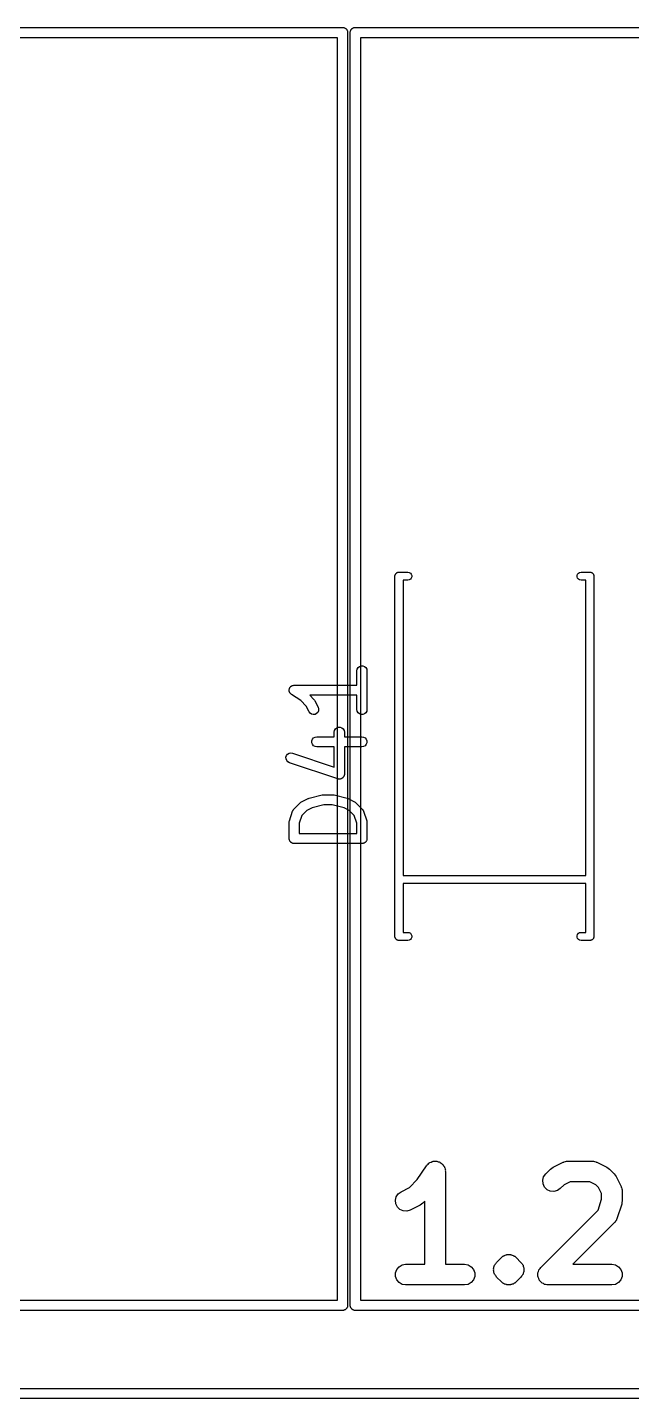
# Model space of a CAD drawing. Header units: millimetres. Extents: x 50 to 169, y 50 to 167.
# Drawn here: x 72.61 to 81.54, y 50 to 70.25 of the extents above; entities that cross this region are included whole.
import ezdxf

# ---------------------------------------------------------------- set-up
doc = ezdxf.new("R2010")
doc.units = ezdxf.units.MM
doc.layers.add('BLACK', color=7, linetype='Continuous')

# ---------------------------------------------------------------- blocks, each defined once
blk = doc.blocks.new('hhskb2-Dwgs.User')
at = {"layer": 'BLACK'}
for p, q in [((40.5945, -116.526), (64.1555, -116.526)), ((64.1555, -116.526), (64.1621, -116.527)), ((64.1621, -116.527), (64.1688, -116.527)), ((64.1688, -116.527), (64.175, -116.529)), ((64.175, -116.529), (64.1816, -116.53)), ((64.1816, -116.53), (64.1874, -116.534)), ((64.1874, -116.534), (64.1936, -116.536)), ((64.1936, -116.536), (64.1987, -116.54)), ((64.1987, -116.54), (64.2045, -116.544)), ((64.2045, -116.544), (64.2088, -116.549)), ((64.2088, -116.549), (64.2139, -116.553)), ((64.2139, -116.553), (64.2172, -116.559)), ((64.2172, -116.559), (64.2215, -116.564)), ((64.2215, -116.564), (64.2238, -116.57)), ((64.2238, -116.57), (64.2271, -116.576)), ((64.2271, -116.576), (64.2283, -116.583)), ((64.2283, -116.583), (64.2306, -116.589)), ((64.2306, -116.589), (64.2306, -116.595)), ((64.2306, -116.595), (64.2317, -116.602)), ((64.2317, -116.602), (64.2317, -135.398)), ((64.2683, -116.602), (64.2694, -116.595)), ((64.2683, -135.398), (64.2683, -116.602)), ((64.2694, -116.589), (64.2717, -116.583)), ((64.2694, -116.595), (64.2694, -116.589)), ((64.2717, -116.583), (64.2729, -116.576)), ((64.2729, -116.576), (64.2762, -116.57)), ((64.2762, -116.57), (64.2785, -116.564)), ((64.2785, -116.564), (64.2828, -116.559)), ((64.2828, -116.559), (64.2861, -116.553)), ((64.2861, -116.553), (64.2912, -116.549)), ((64.2912, -116.549), (64.2955, -116.544)), ((64.2955, -116.544), (64.3013, -116.54)), ((64.3013, -116.54), (64.3064, -116.536)), ((64.3064, -116.536), (64.3126, -116.534)), ((64.3126, -116.534), (64.3184, -116.53)), ((64.3184, -116.53), (64.325, -116.529)), ((64.325, -116.529), (64.3312, -116.527)), ((64.3312, -116.527), (64.3379, -116.527)), ((64.3379, -116.527), (64.3445, -116.526)), ((64.3445, -116.526), (87.9055, -116.526)), ((64.0793, -116.678), (40.6707, -116.678)), ((64.0793, -135.322), (64.0793, -116.678)), ((64.4207, -116.678), (64.4207, -135.322)), ((87.8293, -116.678), (64.4207, -116.678)), ((65.2602, -133.541), (65.397, -133.336)), ((65.397, -133.336), (65.4028, -133.33)), ((65.4028, -133.33), (65.407, -133.322)), ((65.407, -133.322), (65.421, -133.311)), ((65.421, -133.311), (65.4335, -133.298)), ((65.4335, -133.298), (65.4411, -133.294)), ((65.4411, -133.294), (65.4476, -133.288)), ((65.4476, -133.288), (65.4647, -133.282)), ((65.4647, -133.282), (65.481, -133.274)), ((65.481, -133.274), (65.4894, -133.273)), ((65.4894, -133.273), (65.4973, -133.27)), ((65.4973, -133.27), (65.5155, -133.27)), ((65.5155, -133.27), (65.5336, -133.268)), ((65.5336, -133.268), (65.5418, -133.27)), ((65.5418, -133.27), (65.5502, -133.27)), ((65.5502, -133.27), (65.5673, -133.277)), ((65.5673, -133.277), (65.585, -133.281)), ((65.585, -133.281), (65.592, -133.286)), ((65.592, -133.286), (65.6, -133.288)), ((65.6, -133.288), (65.6139, -133.3)), ((65.6139, -133.3), (65.629, -133.31)), ((65.629, -133.31), (65.634, -133.317)), ((65.634, -133.317), (65.6405, -133.322)), ((65.6405, -133.322), (65.6496, -133.338)), ((65.6496, -133.338), (65.6604, -133.353)), ((65.6604, -133.353), (65.6628, -133.361)), ((65.6628, -133.361), (65.667, -133.368)), ((65.667, -133.368), (65.6701, -133.386)), ((65.6701, -133.386), (65.6752, -133.404)), ((65.6752, -133.404), (65.6747, -133.412)), ((65.6747, -133.412), (65.6762, -133.42)), ((65.6762, -133.42), (65.6762, -134.792)), ((67.1577, -133.458), (67.2303, -133.385)), ((67.2303, -133.385), (67.2503, -133.371)), ((67.2503, -133.371), (67.2699, -133.357)), ((67.2699, -133.357), (67.415, -133.284)), ((67.415, -133.284), (67.4235, -133.282)), ((67.4235, -133.282), (67.4311, -133.277)), ((67.4311, -133.277), (67.4487, -133.274)), ((67.4487, -133.274), (67.4658, -133.269)), ((67.4658, -133.269), (67.4745, -133.27)), ((67.4745, -133.27), (67.4832, -133.268)), ((67.4832, -133.268), (67.8461, -133.268)), ((67.8461, -133.268), (67.8547, -133.27)), ((67.8547, -133.27), (67.8635, -133.269)), ((67.8635, -133.269), (67.8806, -133.274)), ((67.8806, -133.274), (67.8982, -133.277)), ((67.8982, -133.277), (67.9058, -133.282)), ((67.9058, -133.282), (67.9142, -133.284)), ((67.9142, -133.284), (68.0593, -133.357)), ((68.0593, -133.357), (68.079, -133.371)), ((68.079, -133.371), (68.099, -133.385)), ((68.099, -133.385), (68.1715, -133.458)), ((65.1432, -133.658), (65.2602, -133.541)), ((67.1137, -133.552), (67.1274, -133.501)), ((67.1183, -133.605), (67.1137, -133.552)), ((67.1406, -133.653), (67.1183, -133.605)), ((67.1274, -133.501), (67.1577, -133.458)), ((67.4283, -133.618), (67.3732, -133.673)), ((67.5192, -133.573), (67.4283, -133.618)), ((67.8101, -133.573), (67.5192, -133.573)), ((67.9009, -133.618), (67.8101, -133.573)), ((67.9385, -133.656), (67.9009, -133.618)), ((68.1715, -133.458), (68.1855, -133.478)), ((68.1855, -133.478), (68.2001, -133.497)), ((68.2001, -133.497), (68.2726, -133.643)), ((68.2726, -133.643), (68.2752, -133.651)), ((64.9362, -133.847), (64.9485, -133.795)), ((64.9485, -133.795), (64.9777, -133.751)), ((64.9777, -133.751), (65.0202, -133.72)), ((65.0202, -133.72), (65.1432, -133.658)), ((67.1781, -133.69), (67.1406, -133.653)), ((67.226, -133.713), (67.1781, -133.69)), ((67.2788, -133.717), (67.226, -133.713)), ((67.3299, -133.704), (67.2788, -133.717)), ((67.3732, -133.673), (67.3299, -133.704)), ((67.9306, -133.991), (67.9839, -133.831)), ((67.9839, -133.747), (67.9385, -133.656)), ((67.9839, -133.831), (67.9839, -133.747)), ((68.2752, -133.651), (68.2795, -133.659)), ((68.2795, -133.659), (68.2826, -133.676)), ((68.2826, -133.676), (68.2877, -133.693)), ((68.2877, -133.693), (68.2872, -133.702)), ((68.2872, -133.702), (68.2887, -133.711)), ((68.2887, -133.711), (68.2887, -133.856)), ((64.9423, -133.899), (64.9362, -133.847)), ((64.9659, -133.947), (64.9423, -133.899)), ((65.0044, -133.983), (64.9659, -133.947)), ((65.0529, -134.004), (65.0044, -133.983)), ((65.1058, -134.007), (65.0529, -134.004)), ((65.1565, -133.992), (65.1058, -134.007)), ((65.3016, -133.92), (65.1565, -133.992)), ((65.3213, -133.905), (65.3016, -133.92)), ((65.3412, -133.891), (65.3213, -133.905)), ((65.3714, -133.861), (65.3412, -133.891)), ((65.3714, -134.792), (65.3714, -133.861)), ((67.0851, -134.837), (67.9306, -133.991)), ((68.2809, -133.904), (68.2083, -134.122)), ((68.2845, -133.88), (68.2809, -133.904)), ((68.2887, -133.856), (68.2845, -133.88)), ((68.1715, -134.181), (67.5608, -134.792)), ((68.1766, -134.174), (68.1715, -134.181)), ((68.1831, -134.168), (68.1766, -134.174)), ((68.1916, -134.153), (68.1831, -134.168)), ((68.2019, -134.138), (68.1916, -134.153)), ((68.2042, -134.129), (68.2019, -134.138)), ((68.2083, -134.122), (68.2042, -134.129)), ((66.5608, -134.658), (66.5729, -134.652)), ((66.5729, -134.652), (66.5796, -134.651)), ((66.5796, -134.651), (66.5859, -134.649)), ((66.5859, -134.649), (66.5926, -134.649)), ((66.5926, -134.649), (66.5991, -134.647)), ((66.5991, -134.647), (66.6123, -134.649)), ((66.6123, -134.649), (66.6256, -134.647)), ((66.6256, -134.647), (66.6321, -134.649)), ((66.6321, -134.649), (66.6388, -134.649)), ((66.6388, -134.649), (66.6451, -134.651)), ((66.6451, -134.651), (66.6518, -134.652)), ((66.6518, -134.652), (66.6639, -134.658)), ((64.9564, -134.868), (64.9904, -134.828)), ((64.9904, -134.828), (65.0362, -134.801)), ((65.0362, -134.801), (65.0883, -134.792)), ((65.0883, -134.792), (65.3714, -134.792)), ((65.6762, -134.792), (65.9592, -134.792)), ((65.9592, -134.792), (66.0113, -134.801)), ((66.0113, -134.801), (66.0572, -134.828)), ((66.0572, -134.828), (66.0912, -134.868)), ((66.3879, -134.859), (66.3914, -134.846)), ((66.3914, -134.846), (66.3926, -134.832)), ((66.3926, -134.832), (66.3982, -134.82)), ((66.3982, -134.82), (66.4016, -134.807)), ((66.4016, -134.807), (66.4093, -134.797)), ((66.4093, -134.797), (66.4149, -134.784)), ((66.4149, -134.784), (66.4244, -134.775)), ((66.4244, -134.775), (66.432, -134.764)), ((66.432, -134.764), (66.5046, -134.692)), ((66.5046, -134.692), (66.5155, -134.684)), ((66.5155, -134.684), (66.5249, -134.674)), ((66.5249, -134.674), (66.531, -134.672)), ((66.531, -134.672), (66.5361, -134.667)), ((66.5361, -134.667), (66.5424, -134.665)), ((66.5424, -134.665), (66.5479, -134.661)), ((66.5479, -134.661), (66.5608, -134.658)), ((66.6639, -134.658), (66.6767, -134.661)), ((66.6767, -134.661), (66.6822, -134.665)), ((66.6822, -134.665), (66.6885, -134.667)), ((66.6885, -134.667), (66.6937, -134.672)), ((66.6937, -134.672), (66.6997, -134.674)), ((66.6997, -134.674), (66.7092, -134.684)), ((66.7092, -134.684), (66.7201, -134.692)), ((66.7201, -134.692), (66.7927, -134.764)), ((66.7927, -134.764), (66.8003, -134.775)), ((66.8003, -134.775), (66.8097, -134.784)), ((66.8097, -134.784), (66.8154, -134.797)), ((66.8154, -134.797), (66.823, -134.807)), ((66.823, -134.807), (66.8265, -134.82)), ((66.8265, -134.82), (66.8321, -134.832)), ((66.8321, -134.832), (66.8333, -134.846)), ((66.8333, -134.846), (66.8367, -134.859)), ((67.0609, -134.868), (67.0737, -134.853)), ((67.0737, -134.853), (67.0851, -134.837)), ((67.5608, -134.792), (68.1363, -134.792)), ((68.1363, -134.792), (68.1885, -134.801)), ((68.1885, -134.801), (68.2343, -134.828)), ((68.2343, -134.828), (68.2683, -134.868)), ((64.9383, -134.918), (64.9564, -134.868)), ((64.9383, -134.971), (64.9383, -134.918)), ((64.9564, -135.021), (64.9383, -134.971)), ((64.9904, -135.061), (64.9564, -135.021)), ((66.0912, -135.021), (66.0572, -135.061)), ((66.0912, -134.868), (66.1093, -134.918)), ((66.1093, -134.971), (66.0912, -135.021)), ((66.1093, -134.918), (66.1093, -134.971)), ((66.3891, -134.872), (66.3879, -134.859)), ((66.3879, -134.885), (66.3891, -134.872)), ((66.3914, -134.898), (66.3879, -134.885)), ((66.3926, -134.911), (66.3914, -134.898)), ((66.3982, -134.923), (66.3926, -134.911)), ((66.4016, -134.936), (66.3982, -134.923)), ((66.4093, -134.947), (66.4016, -134.936)), ((66.4149, -134.959), (66.4093, -134.947)), ((66.4244, -134.969), (66.4149, -134.959)), ((66.432, -134.98), (66.4244, -134.969)), ((66.5046, -135.052), (66.432, -134.98)), ((66.5155, -135.06), (66.5046, -135.052)), ((66.5249, -135.069), (66.5155, -135.06)), ((66.7092, -135.06), (66.6997, -135.069)), ((66.7201, -135.052), (66.7092, -135.06)), ((66.7927, -134.98), (66.7201, -135.052)), ((66.8003, -134.969), (66.7927, -134.98)), ((66.8097, -134.959), (66.8003, -134.969)), ((66.8154, -134.947), (66.8097, -134.959)), ((66.823, -134.936), (66.8154, -134.947)), ((66.8265, -134.923), (66.823, -134.936)), ((66.8321, -134.911), (66.8265, -134.923)), ((66.8333, -134.898), (66.8321, -134.911)), ((66.8367, -134.885), (66.8333, -134.898)), ((66.8367, -134.859), (66.8356, -134.872)), ((66.8356, -134.872), (66.8367, -134.885)), ((67.0411, -134.931), (67.0428, -134.925)), ((67.0428, -134.951), (67.0411, -134.931)), ((67.0428, -134.918), (67.0496, -134.899)), ((67.0428, -134.925), (67.0428, -134.918)), ((67.0428, -134.971), (67.0428, -134.951)), ((67.0451, -134.977), (67.0428, -134.971)), ((67.0457, -134.984), (67.0451, -134.977)), ((67.0541, -135.002), (67.0457, -134.984)), ((67.0496, -134.899), (67.0548, -134.88)), ((67.0609, -135.021), (67.0541, -135.002)), ((67.0548, -134.88), (67.0586, -134.875)), ((67.0586, -134.875), (67.0609, -134.868)), ((67.0652, -135.026), (67.0609, -135.021)), ((67.0681, -135.032), (67.0652, -135.026)), ((67.0821, -135.046), (67.0681, -135.032)), ((67.0949, -135.061), (67.0821, -135.046)), ((68.2683, -135.021), (68.2343, -135.061)), ((68.2683, -134.868), (68.2864, -134.918)), ((68.2864, -134.971), (68.2683, -135.021)), ((68.2864, -134.918), (68.2864, -134.971)), ((65.0362, -135.088), (64.9904, -135.061)), ((65.0883, -135.097), (65.0362, -135.088)), ((65.9592, -135.097), (65.0883, -135.097)), ((66.0113, -135.088), (65.9592, -135.097)), ((66.0572, -135.061), (66.0113, -135.088)), ((66.531, -135.072), (66.5249, -135.069)), ((66.5361, -135.076), (66.531, -135.072)), ((66.5424, -135.079), (66.5361, -135.076)), ((66.5479, -135.083), (66.5424, -135.079)), ((66.5608, -135.086), (66.5479, -135.083)), ((66.5729, -135.092), (66.5608, -135.086)), ((66.5796, -135.092), (66.5729, -135.092)), ((66.5859, -135.095), (66.5796, -135.092)), ((66.5926, -135.095), (66.5859, -135.095)), ((66.5991, -135.096), (66.5926, -135.095)), ((66.6123, -135.095), (66.5991, -135.096)), ((66.6256, -135.096), (66.6123, -135.095)), ((66.6321, -135.095), (66.6256, -135.096)), ((66.6388, -135.095), (66.6321, -135.095)), ((66.6451, -135.092), (66.6388, -135.095)), ((66.6518, -135.092), (66.6451, -135.092)), ((66.6639, -135.086), (66.6518, -135.092)), ((66.6767, -135.083), (66.6639, -135.086)), ((66.6822, -135.079), (66.6767, -135.083)), ((66.6885, -135.076), (66.6822, -135.079)), ((66.6937, -135.072), (66.6885, -135.076)), ((66.6997, -135.069), (66.6937, -135.072)), ((67.1008, -135.065), (67.0949, -135.061)), ((67.1055, -135.069), (67.1008, -135.065)), ((67.1235, -135.078), (67.1055, -135.069)), ((67.1408, -135.088), (67.1235, -135.078)), ((67.1474, -135.089), (67.1408, -135.088)), ((67.1535, -135.092), (67.1474, -135.089)), ((67.1733, -135.093), (67.1535, -135.092)), ((67.1929, -135.097), (67.1733, -135.093)), ((68.1363, -135.097), (67.1929, -135.097)), ((68.1885, -135.088), (68.1363, -135.097)), ((68.2343, -135.061), (68.1885, -135.088)), ((40.6707, -135.322), (64.0793, -135.322)), ((64.1936, -135.464), (64.1874, -135.466)), ((64.1987, -135.46), (64.1936, -135.464)), ((64.2045, -135.456), (64.1987, -135.46)), ((64.2088, -135.451), (64.2045, -135.456)), ((64.2139, -135.447), (64.2088, -135.451)), ((64.2172, -135.441), (64.2139, -135.447)), ((64.2215, -135.436), (64.2172, -135.441)), ((64.2238, -135.43), (64.2215, -135.436)), ((64.2271, -135.424), (64.2238, -135.43)), ((64.2283, -135.417), (64.2271, -135.424)), ((64.2306, -135.411), (64.2283, -135.417)), ((64.2317, -135.398), (64.2306, -135.405)), ((64.2306, -135.405), (64.2306, -135.411)), ((64.2694, -135.405), (64.2683, -135.398)), ((64.2694, -135.411), (64.2694, -135.405)), ((64.2717, -135.417), (64.2694, -135.411)), ((64.2729, -135.424), (64.2717, -135.417)), ((64.2762, -135.43), (64.2729, -135.424)), ((64.2785, -135.436), (64.2762, -135.43)), ((64.2828, -135.441), (64.2785, -135.436)), ((64.2861, -135.447), (64.2828, -135.441)), ((64.2912, -135.451), (64.2861, -135.447)), ((64.2955, -135.456), (64.2912, -135.451)), ((64.3013, -135.46), (64.2955, -135.456)), ((64.3064, -135.464), (64.3013, -135.46)), ((64.3126, -135.466), (64.3064, -135.464)), ((64.4207, -135.322), (87.8293, -135.322)), ((64.1555, -135.474), (40.5945, -135.474)), ((64.1621, -135.473), (64.1555, -135.474)), ((64.1688, -135.473), (64.1621, -135.473)), ((64.175, -135.471), (64.1688, -135.473)), ((64.1816, -135.47), (64.175, -135.471)), ((64.1874, -135.466), (64.1816, -135.47)), ((64.3184, -135.47), (64.3126, -135.466)), ((64.325, -135.471), (64.3184, -135.47)), ((64.3312, -135.473), (64.325, -135.471)), ((64.3379, -135.473), (64.3312, -135.473)), ((64.3445, -135.474), (64.3379, -135.473)), ((87.9055, -135.474), (64.3445, -135.474))]:
    blk.add_line(p, q, dxfattribs=at)
blk = doc.blocks.new('hhskb2-Edge.Cuts')
at = {"layer": 'BLACK'}
for p, q in [((36.975, -136.625), (156.025, -136.625)), ((156.1, -136.775), (36.9, -136.775))]:
    blk.add_line(p, q, dxfattribs=at)
blk = doc.blocks.new('hhskb2-F.SilkS')
at = {"layer": 'BLACK'}
for p, q in [((64.93, -124.63), (64.9309, -124.625)), ((64.93, -129.95), (64.93, -124.63)), ((64.9309, -124.62), (64.9327, -124.615)), ((64.9309, -124.625), (64.9309, -124.62)), ((64.9327, -124.615), (64.9336, -124.609)), ((64.9336, -124.609), (64.9362, -124.605)), ((64.9362, -124.605), (64.938, -124.6)), ((64.938, -124.6), (64.9414, -124.596)), ((64.9414, -124.596), (64.944, -124.591)), ((64.944, -124.591), (64.9481, -124.588)), ((64.9481, -124.588), (64.9514, -124.584)), ((64.9514, -124.584), (64.956, -124.581)), ((64.956, -124.581), (64.96, -124.578)), ((64.96, -124.578), (64.9649, -124.576)), ((64.9649, -124.576), (64.9695, -124.574)), ((64.9695, -124.574), (64.9747, -124.573)), ((64.9747, -124.573), (64.9796, -124.571)), ((64.9796, -124.571), (64.9848, -124.571)), ((64.9848, -124.571), (64.99, -124.57)), ((64.99, -124.57), (65.12, -124.57)), ((65.12, -124.69), (65.05, -124.69)), ((65.05, -124.69), (65.05, -129.05)), ((65.12, -124.57), (65.1405, -124.574)), ((65.1405, -124.686), (65.12, -124.69)), ((65.1405, -124.574), (65.1586, -124.584)), ((65.1586, -124.676), (65.1405, -124.686)), ((65.1586, -124.584), (65.172, -124.6)), ((65.172, -124.66), (65.1586, -124.676)), ((65.172, -124.6), (65.1791, -124.62)), ((65.1791, -124.64), (65.172, -124.66)), ((65.1791, -124.62), (65.1791, -124.64)), ((67.6209, -124.62), (67.628, -124.6)), ((67.6209, -124.64), (67.6209, -124.62)), ((67.628, -124.66), (67.6209, -124.64)), ((67.628, -124.6), (67.6414, -124.584)), ((67.6414, -124.676), (67.628, -124.66)), ((67.6414, -124.584), (67.6595, -124.574)), ((67.6595, -124.686), (67.6414, -124.676)), ((67.6595, -124.574), (67.68, -124.57)), ((67.68, -124.69), (67.6595, -124.686)), ((67.68, -124.57), (67.81, -124.57)), ((67.75, -124.69), (67.68, -124.69)), ((67.75, -129.05), (67.75, -124.69)), ((67.81, -124.57), (67.8152, -124.571)), ((67.8152, -124.571), (67.8204, -124.571)), ((67.8204, -124.571), (67.8253, -124.573)), ((67.8253, -124.573), (67.8305, -124.574)), ((67.8305, -124.574), (67.8351, -124.576)), ((67.8351, -124.576), (67.84, -124.578)), ((67.84, -124.578), (67.844, -124.581)), ((67.844, -124.581), (67.8486, -124.584)), ((67.8486, -124.584), (67.8519, -124.588)), ((67.8519, -124.588), (67.856, -124.591)), ((67.856, -124.591), (67.8586, -124.596)), ((67.8586, -124.596), (67.862, -124.6)), ((67.862, -124.6), (67.8638, -124.605)), ((67.8638, -124.605), (67.8664, -124.609)), ((67.8664, -124.609), (67.8673, -124.615)), ((67.8673, -124.615), (67.8691, -124.62)), ((67.8691, -124.62), (67.8691, -124.625)), ((67.8691, -124.625), (67.87, -124.63)), ((67.87, -124.63), (67.87, -129.95)), ((64.3674, -126.028), (64.3719, -126.002)), ((64.3674, -126.239), (64.3674, -126.028)), ((64.3719, -126.002), (64.3849, -125.98)), ((64.3849, -125.98), (64.4049, -125.963)), ((64.4049, -125.963), (64.4294, -125.954)), ((64.4294, -125.954), (64.4554, -125.954)), ((64.4554, -125.954), (64.4799, -125.963)), ((64.4799, -125.963), (64.4998, -125.98)), ((64.4998, -125.98), (64.5129, -126.002)), ((64.5129, -126.002), (64.5174, -126.028)), ((64.5174, -126.028), (64.5174, -126.6)), ((63.3675, -126.309), (63.3685, -126.305)), ((63.3685, -126.318), (63.3675, -126.309)), ((63.3685, -126.301), (63.3716, -126.292)), ((63.3685, -126.305), (63.3685, -126.301)), ((63.3685, -126.327), (63.3685, -126.318)), ((63.3699, -126.331), (63.3685, -126.327)), ((63.3704, -126.335), (63.3699, -126.331)), ((63.3744, -126.343), (63.3704, -126.335)), ((63.3716, -126.292), (63.3737, -126.284)), ((63.3737, -126.284), (63.376, -126.28)), ((63.3774, -126.351), (63.3744, -126.343)), ((63.376, -126.28), (63.3774, -126.276)), ((63.3774, -126.276), (63.3832, -126.269)), ((63.3801, -126.354), (63.3774, -126.351)), ((63.3832, -126.269), (63.3881, -126.262)), ((63.3881, -126.262), (63.3915, -126.26)), ((63.3915, -126.26), (63.3942, -126.256)), ((63.3942, -126.256), (63.4019, -126.252)), ((63.4019, -126.252), (63.4091, -126.247)), ((63.4091, -126.247), (63.4131, -126.245)), ((63.4131, -126.245), (63.4167, -126.243)), ((63.4167, -126.243), (63.4255, -126.242)), ((63.4255, -126.242), (63.4341, -126.239)), ((63.4341, -126.239), (63.4383, -126.24)), ((63.4383, -126.24), (63.4424, -126.239)), ((63.4424, -126.239), (64.3674, -126.239)), ((63.3819, -126.358), (63.3801, -126.354)), ((63.3884, -126.364), (63.3819, -126.358)), ((63.3942, -126.371), (63.3884, -126.364)), ((63.3978, -126.373), (63.3942, -126.371)), ((63.4008, -126.376), (63.3978, -126.373)), ((63.5375, -126.467), (63.4008, -126.376)), ((63.6188, -126.549), (63.5375, -126.467)), ((63.661, -126.633), (63.6188, -126.549)), ((64.3674, -126.389), (63.6711, -126.389)), ((63.6711, -126.389), (63.7335, -126.451)), ((63.7335, -126.451), (63.7404, -126.461)), ((63.7404, -126.461), (63.7476, -126.471)), ((63.7476, -126.471), (63.7952, -126.566)), ((64.3674, -126.6), (64.3674, -126.389)), ((63.6765, -126.654), (63.661, -126.633)), ((63.6983, -126.668), (63.6765, -126.654)), ((63.7236, -126.674), (63.6983, -126.668)), ((63.7495, -126.671), (63.7236, -126.674)), ((63.7728, -126.66), (63.7495, -126.671)), ((63.7907, -126.641), (63.7728, -126.66)), ((63.801, -126.617), (63.7907, -126.641)), ((63.7952, -126.566), (63.8026, -126.591)), ((63.8026, -126.591), (63.801, -126.617)), ((64.3719, -126.625), (64.3674, -126.6)), ((64.3849, -126.648), (64.3719, -126.625)), ((64.4049, -126.664), (64.3849, -126.648)), ((64.4294, -126.673), (64.4049, -126.664)), ((64.4554, -126.673), (64.4294, -126.673)), ((64.4799, -126.664), (64.4554, -126.673)), ((64.4998, -126.648), (64.4799, -126.664)), ((64.5129, -126.625), (64.4998, -126.648)), ((64.5174, -126.6), (64.5129, -126.625)), ((64.034, -126.933), (64.0386, -126.907)), ((64.034, -127.001), (64.034, -126.933)), ((64.0386, -126.907), (64.0516, -126.885)), ((64.0516, -126.885), (64.0715, -126.868)), ((64.0715, -126.868), (64.096, -126.859)), ((64.096, -126.859), (64.1221, -126.859)), ((64.1221, -126.859), (64.1465, -126.868)), ((64.1465, -126.868), (64.1665, -126.885)), ((64.1665, -126.885), (64.1795, -126.907)), ((64.1795, -126.907), (64.184, -126.933)), ((64.184, -126.933), (64.184, -127.001)), ((63.7019, -127.063), (63.7108, -127.038)), ((63.7019, -127.089), (63.7019, -127.063)), ((63.7108, -127.113), (63.7019, -127.089)), ((63.7108, -127.038), (63.7275, -127.018)), ((63.7275, -127.133), (63.7108, -127.113)), ((63.7275, -127.018), (63.7501, -127.005)), ((63.7501, -127.146), (63.7275, -127.133)), ((63.7501, -127.005), (63.7757, -127.001)), ((63.7757, -127.151), (63.7501, -127.146)), ((63.7757, -127.001), (64.034, -127.001)), ((64.034, -127.151), (63.7757, -127.151)), ((64.034, -127.448), (64.034, -127.151)), ((64.184, -127.001), (64.4424, -127.001)), ((64.4424, -127.151), (64.184, -127.151)), ((64.184, -127.151), (64.184, -127.552)), ((64.4424, -127.001), (64.468, -127.005)), ((64.468, -127.146), (64.4424, -127.151)), ((64.468, -127.005), (64.4906, -127.018)), ((64.4906, -127.133), (64.468, -127.146)), ((64.4906, -127.018), (64.5073, -127.038)), ((64.5073, -127.113), (64.4906, -127.133)), ((64.5073, -127.038), (64.5162, -127.063)), ((64.5162, -127.089), (64.5073, -127.113)), ((64.5162, -127.063), (64.5162, -127.089)), ((63.3206, -127.303), (63.3288, -127.278)), ((63.3213, -127.329), (63.3206, -127.303)), ((63.3309, -127.353), (63.3213, -127.329)), ((63.3288, -127.278), (63.345, -127.258)), ((63.3481, -127.373), (63.3309, -127.353)), ((63.345, -127.258), (63.3672, -127.244)), ((63.3672, -127.244), (63.3927, -127.239)), ((63.3927, -127.239), (63.4185, -127.243)), ((63.4185, -127.243), (64.034, -127.448)), ((63.371, -127.385), (63.3481, -127.373)), ((64.0853, -127.623), (63.371, -127.385)), ((64.1832, -127.563), (64.1808, -127.57)), ((64.184, -127.552), (64.1831, -127.557)), ((64.1831, -127.557), (64.1832, -127.563)), ((64.0908, -127.624), (64.0853, -127.623)), ((64.096, -127.626), (64.0908, -127.624)), ((64.1036, -127.626), (64.096, -127.626)), ((64.1111, -127.627), (64.1036, -127.626)), ((64.1165, -127.626), (64.1111, -127.627)), ((64.1221, -127.626), (64.1165, -127.626)), ((64.1292, -127.623), (64.1221, -127.626)), ((64.1366, -127.622), (64.1292, -127.623)), ((64.1413, -127.619), (64.1366, -127.622)), ((64.1465, -127.617), (64.1413, -127.619)), ((64.1524, -127.612), (64.1465, -127.617)), ((64.1588, -127.608), (64.1524, -127.612)), ((64.1623, -127.604), (64.1588, -127.608)), ((64.1665, -127.6), (64.1623, -127.604)), ((64.1703, -127.594), (64.1665, -127.6)), ((64.175, -127.588), (64.1703, -127.594)), ((64.1768, -127.582), (64.175, -127.588)), ((64.1795, -127.578), (64.1768, -127.582)), ((64.1808, -127.57), (64.1795, -127.578)), ((63.5322, -127.975), (63.542, -127.968)), ((63.542, -127.968), (63.5517, -127.961)), ((63.5517, -127.961), (63.6469, -127.913)), ((63.6469, -127.913), (63.6548, -127.911)), ((63.6548, -127.911), (63.6623, -127.908)), ((63.6623, -127.908), (63.8528, -127.86)), ((63.8528, -127.86), (63.8619, -127.859)), ((63.8619, -127.859), (63.871, -127.858)), ((63.871, -127.858), (64.0138, -127.858)), ((64.0138, -127.858), (64.0228, -127.859)), ((64.0228, -127.859), (64.032, -127.86)), ((64.032, -127.86), (64.2225, -127.908)), ((64.2225, -127.908), (64.23, -127.911)), ((64.23, -127.911), (64.2378, -127.913)), ((64.2378, -127.913), (64.3331, -127.961)), ((64.3331, -127.961), (64.3427, -127.968)), ((64.3427, -127.968), (64.3526, -127.975)), ((63.3712, -128.242), (63.4188, -128.1)), ((63.4188, -128.1), (63.4209, -128.096)), ((63.4209, -128.096), (63.422, -128.092)), ((63.422, -128.092), (63.4271, -128.084)), ((63.4271, -128.084), (63.4313, -128.077)), ((63.4313, -128.077), (63.4345, -128.074)), ((63.4345, -128.074), (63.437, -128.07)), ((63.437, -128.07), (63.5322, -127.975)), ((63.5556, -128.164), (63.5174, -128.278)), ((63.6297, -128.09), (63.5556, -128.164)), ((63.7067, -128.051), (63.6297, -128.09)), ((63.8802, -128.008), (63.7067, -128.051)), ((64.0046, -128.008), (63.8802, -128.008)), ((64.1781, -128.051), (64.0046, -128.008)), ((64.2551, -128.09), (64.1781, -128.051)), ((64.3292, -128.164), (64.2551, -128.09)), ((64.3674, -128.278), (64.3292, -128.164)), ((64.3526, -127.975), (64.4478, -128.07)), ((64.4478, -128.07), (64.4503, -128.074)), ((64.4503, -128.074), (64.4535, -128.077)), ((64.4535, -128.077), (64.4577, -128.084)), ((64.4577, -128.084), (64.4627, -128.092)), ((64.4627, -128.092), (64.4639, -128.096)), ((64.4639, -128.096), (64.4659, -128.1)), ((64.4659, -128.1), (64.5135, -128.242)), ((63.3674, -128.266), (63.3695, -128.254)), ((63.3674, -128.504), (63.3674, -128.266)), ((63.3695, -128.254), (63.3712, -128.242)), ((63.5174, -128.278), (63.5174, -128.429)), ((64.3674, -128.429), (64.3674, -128.278)), ((64.5135, -128.242), (64.5153, -128.254)), ((64.5153, -128.254), (64.5174, -128.266)), ((64.5174, -128.266), (64.5174, -128.504)), ((63.3685, -128.511), (63.3674, -128.504)), ((63.3685, -128.517), (63.3685, -128.511)), ((63.3708, -128.523), (63.3685, -128.517)), ((63.3719, -128.53), (63.3708, -128.523)), ((63.3752, -128.536), (63.3719, -128.53)), ((63.3774, -128.542), (63.3752, -128.536)), ((63.3816, -128.547), (63.3774, -128.542)), ((63.3849, -128.552), (63.3816, -128.547)), ((63.39, -128.557), (63.3849, -128.552)), ((63.3942, -128.562), (63.39, -128.557)), ((63.3999, -128.565), (63.3942, -128.562)), ((63.4049, -128.569), (63.3999, -128.565)), ((63.411, -128.571), (63.4049, -128.569)), ((63.4167, -128.575), (63.411, -128.571)), ((63.4232, -128.576), (63.4167, -128.575)), ((63.4294, -128.578), (63.4232, -128.576)), ((63.4359, -128.578), (63.4294, -128.578)), ((63.4424, -128.579), (63.4359, -128.578)), ((64.4424, -128.579), (63.4424, -128.579)), ((63.5174, -128.429), (64.3674, -128.429)), ((64.4488, -128.578), (64.4424, -128.579)), ((64.4554, -128.578), (64.4488, -128.578)), ((64.4616, -128.576), (64.4554, -128.578)), ((64.468, -128.575), (64.4616, -128.576)), ((64.4737, -128.571), (64.468, -128.575)), ((64.4799, -128.569), (64.4737, -128.571)), ((64.4849, -128.565), (64.4799, -128.569)), ((64.4906, -128.562), (64.4849, -128.565)), ((64.4948, -128.557), (64.4906, -128.562)), ((64.4998, -128.552), (64.4948, -128.557)), ((64.5031, -128.547), (64.4998, -128.552)), ((64.5073, -128.542), (64.5031, -128.547)), ((64.5096, -128.536), (64.5073, -128.542)), ((64.5129, -128.53), (64.5096, -128.536)), ((64.514, -128.523), (64.5129, -128.53)), ((64.5162, -128.517), (64.514, -128.523)), ((64.5174, -128.504), (64.5162, -128.511)), ((64.5162, -128.511), (64.5162, -128.517)), ((65.05, -129.05), (67.75, -129.05)), ((67.75, -129.17), (65.05, -129.17)), ((65.05, -129.17), (65.05, -129.89)), ((67.75, -129.89), (67.75, -129.17)), ((64.9309, -129.955), (64.93, -129.95)), ((64.9309, -129.96), (64.9309, -129.955)), ((64.9327, -129.965), (64.9309, -129.96)), ((64.9336, -129.971), (64.9327, -129.965)), ((64.9362, -129.975), (64.9336, -129.971)), ((64.938, -129.98), (64.9362, -129.975)), ((64.9414, -129.984), (64.938, -129.98)), ((64.944, -129.989), (64.9414, -129.984)), ((64.9481, -129.992), (64.944, -129.989)), ((64.9514, -129.996), (64.9481, -129.992)), ((64.956, -129.999), (64.9514, -129.996)), ((65.05, -129.89), (65.12, -129.89)), ((65.12, -129.89), (65.1405, -129.894)), ((65.1405, -129.894), (65.1586, -129.904)), ((65.1586, -129.996), (65.1405, -130.006)), ((65.1586, -129.904), (65.172, -129.92)), ((65.172, -129.98), (65.1586, -129.996)), ((65.172, -129.92), (65.1791, -129.94)), ((65.1791, -129.96), (65.172, -129.98)), ((65.1791, -129.94), (65.1791, -129.96)), ((67.6209, -129.94), (67.628, -129.92)), ((67.6209, -129.96), (67.6209, -129.94)), ((67.628, -129.98), (67.6209, -129.96)), ((67.628, -129.92), (67.6414, -129.904)), ((67.6414, -129.996), (67.628, -129.98)), ((67.6414, -129.904), (67.6595, -129.894)), ((67.6595, -130.006), (67.6414, -129.996)), ((67.6595, -129.894), (67.68, -129.89)), ((67.68, -129.89), (67.75, -129.89)), ((67.8486, -129.996), (67.844, -129.999)), ((67.8519, -129.992), (67.8486, -129.996)), ((67.856, -129.989), (67.8519, -129.992)), ((67.8586, -129.984), (67.856, -129.989)), ((67.862, -129.98), (67.8586, -129.984)), ((67.8638, -129.975), (67.862, -129.98)), ((67.8664, -129.971), (67.8638, -129.975)), ((67.8673, -129.965), (67.8664, -129.971)), ((67.8691, -129.96), (67.8673, -129.965)), ((67.87, -129.95), (67.8691, -129.955)), ((67.8691, -129.955), (67.8691, -129.96)), ((64.96, -130.002), (64.956, -129.999)), ((64.9649, -130.004), (64.96, -130.002)), ((64.9695, -130.006), (64.9649, -130.004)), ((64.9747, -130.007), (64.9695, -130.006)), ((64.9796, -130.009), (64.9747, -130.007)), ((64.9848, -130.009), (64.9796, -130.009)), ((64.99, -130.01), (64.9848, -130.009)), ((65.12, -130.01), (64.99, -130.01)), ((65.1405, -130.006), (65.12, -130.01)), ((67.68, -130.01), (67.6595, -130.006)), ((67.81, -130.01), (67.68, -130.01)), ((67.8152, -130.009), (67.81, -130.01)), ((67.8204, -130.009), (67.8152, -130.009)), ((67.8253, -130.007), (67.8204, -130.009)), ((67.8305, -130.006), (67.8253, -130.007)), ((67.8351, -130.004), (67.8305, -130.006)), ((67.84, -130.002), (67.8351, -130.004)), ((67.844, -129.999), (67.84, -130.002))]:
    blk.add_line(p, q, dxfattribs=at)

msp = doc.modelspace()

# ---------------------------------------------------------------- block references
for name in ['hhskb2-Edge.Cuts', 'hhskb2-F.SilkS', 'hhskb2-Dwgs.User']:
    msp.add_blockref(name, (13.113, 186.774))

doc.saveas('drawing.dxf')
